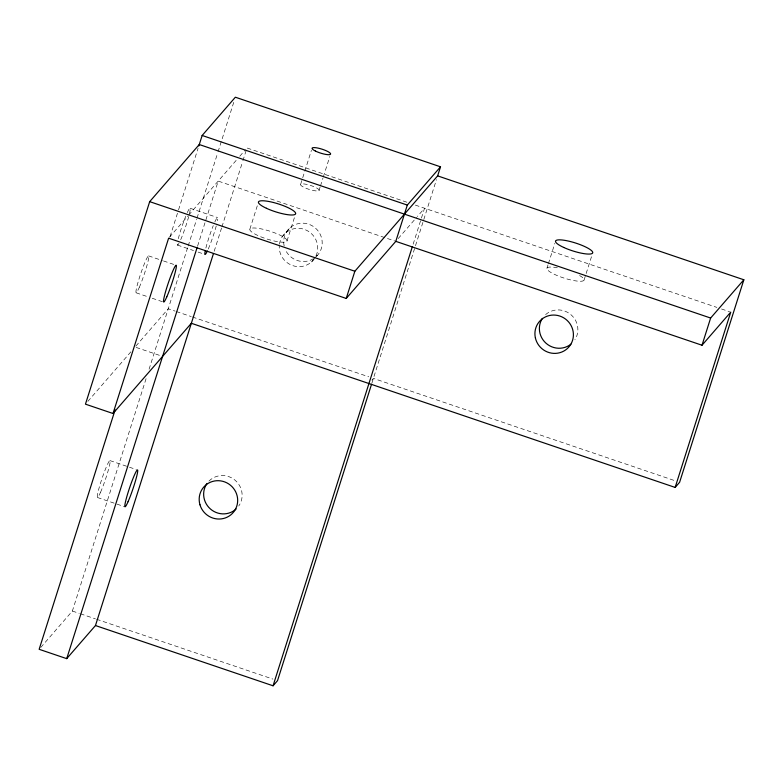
<?xml version="1.0" encoding="UTF-8"?>
<svg xmlns="http://www.w3.org/2000/svg" width="783" height="783" viewBox="0 0 783 783"><rect width="100%" height="100%" fill="white"/><g stroke="black" fill="none" stroke-linecap="round" stroke-linejoin="round"><path stroke-width="0.59" stroke-dasharray="3.92 2.94" d="M170.068 236.613L178.23 210.872M178.544 209.873L198.089 148.261M40.736 647.482L72.369 611.043L146.49 377.377M149.073 369.243L187.793 247.174M188.165 246.009L196.641 219.279M197.013 218.114L217.664 153.008M218.036 151.853L234.254 100.694M197.58 246.107L218.203 181.088L394.642 240.958M214.18 251.294L221.54 228.078M221.912 226.913L242.534 161.905M242.906 160.74L246.958 147.967L408.413 202.748M249.885 229.135L257.803 204.197M300.643 184.299L311.428 150.297M286.979 241.056A19.477 4.179 17.6 0 0 260.533 228.753A19.477 4.179 17.6 0 0 257.783 235.477A19.477 4.179 17.6 0 0 286.979 241.056L294.888 216.118M319.014 190.533A9.739 2.095 17.6 0 0 306.525 184.367A9.739 2.095 17.6 0 0 303.951 187.343A9.739 2.095 17.6 0 0 319.014 190.533L320.09 187.127M320.453 185.992L322.968 178.064M323.33 176.929L329.8 156.522M413.14 244.218L424.552 208.229L417.368 216.509M371.925 383.044L436.464 179.601M546.945 268.256L548.022 264.85M548.384 263.724L554.853 243.317M584.069 280.069L591.987 255.131M169.422 237.269L187.812 216.088M188.615 215.168L236.574 159.928M239.764 156.248L245.353 149.807M87.853 401.385L131.035 351.655M135.821 346.135L168.247 308.786L175.167 311.135M282.223 236.76L289.916 227.873M311.517 261.943L313.748 259.369M314.746 258.194L319.2 253.056M398.195 238.59L416.566 217.429M371.915 380.107L373.403 378.395L674.985 480.713M415.333 205.097L716.895 307.416M721.515 308.982L729.599 311.722M190.083 208.258L217.645 217.605M177.438 245.069L193.509 250.521M198.099 252.077L204.989 254.416M148.584 255.884L162.365 260.563M163.51 260.954L173.846 264.458M136.144 292.803L147.625 296.698M152.215 298.254L163.696 302.15M176.312 311.526L191.297 316.606M192.452 316.998L368.793 376.829M136.183 347.437L160.29 355.619M109.943 460.59L128.314 466.825M129.459 467.216L136.35 469.555M97.464 497.499L125.016 506.846M72.369 611.043L79.279 613.392M80.434 613.784L95.418 618.864M96.573 619.255L272.915 679.086M579.586 275.538A19.477 4.179 17.6 0 1 576.415 280.989A19.477 4.179 17.6 0 1 549.529 271.593A19.477 4.179 17.6 0 1 557.398 267.776M545.594 314.619A19.477 18.949 41 0 1 570.973 314.717A19.477 18.949 41 0 1 574.888 339.802M313.601 258.596A19.477 18.949 41 0 1 285.883 250.756M284.16 246.009A19.477 18.949 41 0 1 308.218 224.046A19.477 18.949 41 0 1 316.704 256.129M214.816 222.02A19.477 1.762 -71.3 0 1 217.488 220.767M216.265 225.905A19.477 1.762 -71.3 0 1 208.19 249.19M205.87 248.045A19.477 1.762 -71.3 0 1 213.279 225.612M187.254 212.673A19.477 1.762 -71.3 0 1 189.212 214.63M188.713 216.558A19.477 1.762 -71.3 0 1 180.266 240.655M178.974 243.298A19.477 1.762 -71.3 0 1 177.291 244.081M178.309 238.698A19.477 1.762 -71.3 0 1 185.728 216.265M279.443 244.159A19.477 18.949 41 0 1 309.902 232.355A19.477 18.949 41 0 1 306.809 264.987A19.477 18.949 41 0 1 279.247 246.146M208.934 481.124A19.477 18.949 41 0 1 235.017 480.165A19.477 18.949 41 0 1 238.737 506.033M139.237 287.498A19.477 1.762 -71.3 0 0 148.839 256.56A19.477 1.762 -71.3 0 0 139.012 278.973A19.477 1.762 -71.3 0 0 139.237 287.498M100.518 492.341A19.477 1.762 -71.3 0 0 110.178 461.314A19.477 1.762 -71.3 0 0 100.41 483.483A19.477 1.762 -71.3 0 0 100.518 492.341"/><path stroke-width="1.17" d="M743.85 279.776L710.631 318.035L199.273 144.532L149.69 201.642L85.455 404.155L113.016 413.502L191.346 323.281L675.152 487.427L679.605 482.289L743.85 279.776L437.648 175.881L354.856 271.241L346.223 298.45L168.619 238.189L113.016 413.502M115.121 409.822L39.15 649.303L66.712 658.65L95.467 625.539L213.446 253.623M198.833 145.932L202.151 135.469L235.36 97.209L440.526 166.818L437.57 176.116M66.712 658.65L197.208 247.262M346.223 298.45L395.797 241.35L407.307 205.077L440.526 166.818M95.467 625.539L273.061 685.791L412.396 246.537M371.563 384.208L277.525 680.652L273.061 685.791M395.797 241.35L702.008 345.234L710.631 318.035M675.152 487.427L730.754 312.114L702.008 345.234M202.151 135.469L407.307 205.077M149.69 201.642L354.856 271.241M570.905 344.187A19.477 18.949 41 0 1 545.898 343.12A19.477 18.949 41 0 1 542.374 318.368M207.358 251A19.477 1.762 -71.3 0 1 205.146 251.255M236.123 508.999A19.477 18.949 41 0 1 210.373 508.94A19.477 18.949 41 0 1 207.035 483.414M535.376 337.894A19.477 18.949 41 0 0 567.195 348.689A19.477 18.949 41 0 0 559.914 316.087A19.477 18.949 41 0 0 535.376 337.894M563.691 247.438A19.477 4.179 17.6 0 0 592.702 252.87A19.477 4.179 17.6 0 0 566.021 240.577A19.477 4.179 17.6 0 0 563.691 247.438M315.451 151.07A9.739 2.095 17.6 0 0 330.524 154.261A9.739 2.095 17.6 0 0 318.025 148.104A9.739 2.095 17.6 0 0 315.451 151.07M266.416 208.278A19.477 4.179 17.6 0 0 295.602 213.847A19.477 4.179 17.6 0 0 269.166 201.544A19.477 4.179 17.6 0 0 266.416 208.278M166.799 296.855A19.477 1.762 -71.3 0 0 176.4 265.907A19.477 1.762 -71.3 0 0 166.573 288.32A19.477 1.762 -71.3 0 0 166.799 296.855M199.959 504.771A19.477 18.949 41 0 0 232.375 513.452A19.477 18.949 41 0 0 222.94 481.349A19.477 18.949 41 0 0 199.959 504.771M128.069 501.697A19.477 1.762 -71.3 0 0 137.73 470.661A19.477 1.762 -71.3 0 0 127.962 492.83A19.477 1.762 -71.3 0 0 128.069 501.697"/></g></svg>
